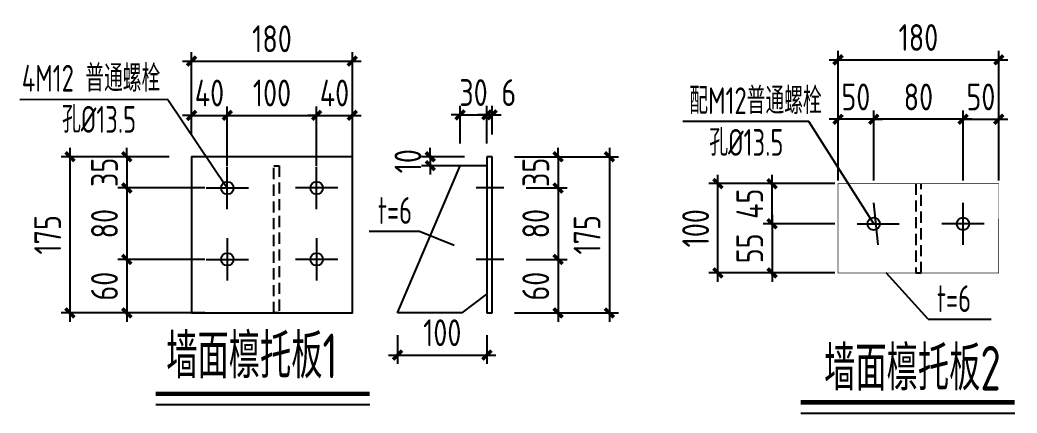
# Model space of a CAD drawing. Extents: x -33967 to 1773478, y -1022458 to -784650.
# Drawn here: x 1467779 to 1490109, y -1004292 to -995482 of the extents above; entities that cross this region are included whole.
import ezdxf

# ---------------------------------------------------------------- set-up
doc = ezdxf.new("R2010")
doc.units = 0
doc.header["$LTSCALE"] = 1000
doc.header["$MEASUREMENT"] = 0
doc.linetypes.add('DASHED', pattern=[0.75, 0.5, -0.25])
for name, color, linetype in [('AXIS', 3, 'Continuous'), ('PUB_TEXT', 7, 'Continuous'), ('PZ', 202, 'Continuous'), ('TEXT', 7, 'Continuous'), ('板', 243, 'Continuous'), ('框线', 252, 'Continuous')]:
    doc.layers.add(name, color=color, linetype=linetype)
doc.styles.add('TSSD_Dimension', font='Tssdeng.shx', dxfattribs={"width": 0.8, "bigfont": 'hztxt.shx'})
doc.styles.add('TSSD_Label', font='tssdeng.shx', dxfattribs={"width": 0.7, "bigfont": 'hztxt.shx'})
doc.dimstyles.new('TSSD_20_200', dxfattribs={"dimtxt": 600, "dimasz": 200, "dimexe": 200, "dimexo": 500, "dimgap": 200, "dimtad": 1, "dimdec": 0, "dimlfac": 0.05, "dimzin": 0, "dimdsep": 46, "dimtxsty": 'TSSD_Dimension', "dimblk": 'ARCHTICK', "dimblk1": 'ARCHTICK', "dimblk2": 'ARCHTICK', "dimcen": 0, "dimdle": 200, "dimclrt": 7, "dimadec": 0, "dimazin": 0, "dimtfac": 1, "dimtdec": 0, "dimtix": 1, "dimtmove": 2, "dimatfit": 3, "dimfxl": 1, "dimtolj": 1, "dimtzin": 0, "dimarcsym": 0})

# ---------------------------------------------------------------- blocks, each defined once
blk = doc.blocks.new('_ArchTick')
at = {"color": 0, "linetype": 'ByBlock', "const_width": 0.4}
blk.add_lwpolyline([(-0.5, -0.5), (0.5, 0.5)], dxfattribs=at)
blk = doc.blocks.new('*D1916')
at = {"layer": 'AXIS', "color": 0, "linetype": 'ByBlock', "lineweight": -2, "transparency": 16777216}
for p, q in [((1488899, -999079), (1488899, -997508)), ((1489699, -999079), (1489699, -997508)), ((1488899, -997708), (1488699, -997708)), ((1488899, -997708), (1489699, -997708)), ((1489699, -997708), (1489899, -997708))]:
    blk.add_line(p, q, dxfattribs=at)
at = {"layer": 'Defpoints', "color": 0, "linetype": 'ByBlock', "transparency": 16777216}
for p in [(1489699, -997708), (1488899, -999579), (1489699, -999579)]:
    blk.add_point(p, dxfattribs=at)
at = {"layer": 'AXIS', "color": 0, "linetype": 'ByBlock', "lineweight": -2, "transparency": 16777216, "xscale": 200, "yscale": 200, "zscale": 200}
blk.add_blockref('_ArchTick', (1488899, -997708), dxfattribs=at)
at = {"layer": 'AXIS', "color": 0, "linetype": 'ByBlock', "lineweight": -2, "transparency": 16777216, "xscale": 200, "yscale": 200, "zscale": 200, "rotation": 180}
blk.add_blockref('_ArchTick', (1489699, -997708), dxfattribs=at)
at = {"layer": 'AXIS', "color": 7, "linetype": 'ByBlock', "transparency": 16777216, "insert": (1489299, -997208), "char_height": 600, "attachment_point": 5, "style": 'TSSD_Dimension'}
blk.add_mtext('\\A1;50', dxfattribs=at)
blk = doc.blocks.new('*D1917')
at = {"layer": 'AXIS', "color": 0, "linetype": 'ByBlock', "lineweight": -2, "transparency": 16777216}
for p, q in [((1486899, -999079), (1486899, -997508)), ((1488899, -999079), (1488899, -997508)), ((1489099, -997708), (1486699, -997708))]:
    blk.add_line(p, q, dxfattribs=at)
at = {"layer": 'Defpoints', "color": 0, "linetype": 'ByBlock', "transparency": 16777216}
for p in [(1486899, -997708), (1486899, -999579), (1488899, -999579)]:
    blk.add_point(p, dxfattribs=at)
at = {"layer": 'AXIS', "color": 0, "linetype": 'ByBlock', "lineweight": -2, "transparency": 16777216, "xscale": 200, "yscale": 200, "zscale": 200, "rotation": 180}
blk.add_blockref('_ArchTick', (1486899, -997708), dxfattribs=at)
at = {"layer": 'AXIS', "color": 0, "linetype": 'ByBlock', "lineweight": -2, "transparency": 16777216, "xscale": 200, "yscale": 200, "zscale": 200}
blk.add_blockref('_ArchTick', (1488899, -997708), dxfattribs=at)
at = {"layer": 'AXIS', "color": 7, "linetype": 'ByBlock', "transparency": 16777216, "insert": (1487899, -997208), "char_height": 600, "attachment_point": 5, "style": 'TSSD_Dimension'}
blk.add_mtext('\\A1;80', dxfattribs=at)
blk = doc.blocks.new('*D1918')
at = {"layer": 'AXIS', "color": 0, "linetype": 'ByBlock', "lineweight": -2, "transparency": 16777216}
for p, q in [((1486099, -999079), (1486099, -997508)), ((1486899, -999079), (1486899, -997508)), ((1486099, -997708), (1485899, -997708)), ((1486899, -997708), (1486099, -997708)), ((1486899, -997708), (1487099, -997708))]:
    blk.add_line(p, q, dxfattribs=at)
at = {"layer": 'Defpoints', "color": 0, "linetype": 'ByBlock', "transparency": 16777216}
for p in [(1486099, -997708), (1486099, -999579), (1486899, -999579)]:
    blk.add_point(p, dxfattribs=at)
at = {"layer": 'AXIS', "color": 0, "linetype": 'ByBlock', "lineweight": -2, "transparency": 16777216, "xscale": 200, "yscale": 200, "zscale": 200}
blk.add_blockref('_ArchTick', (1486099, -997708), dxfattribs=at)
at = {"layer": 'AXIS', "color": 0, "linetype": 'ByBlock', "lineweight": -2, "transparency": 16777216, "xscale": 200, "yscale": 200, "zscale": 200, "rotation": 180}
blk.add_blockref('_ArchTick', (1486899, -997708), dxfattribs=at)
at = {"layer": 'AXIS', "color": 7, "linetype": 'ByBlock', "transparency": 16777216, "insert": (1486499, -997208), "char_height": 600, "attachment_point": 5, "style": 'TSSD_Dimension'}
blk.add_mtext('\\A1;50', dxfattribs=at)
blk = doc.blocks.new('*D1919')
at = {"layer": 'AXIS', "color": 0, "linetype": 'ByBlock', "lineweight": -2, "transparency": 16777216}
for p, q in [((1484623, -999151), (1484623, -998951)), ((1486027, -999151), (1484423, -999151)), ((1484623, -1000051), (1484623, -999151)), ((1486027, -1000051), (1484423, -1000051)), ((1484623, -1000051), (1484623, -1000251))]:
    blk.add_line(p, q, dxfattribs=at)
at = {"layer": 'Defpoints', "color": 0, "linetype": 'ByBlock', "transparency": 16777216}
for p in [(1484623, -999151), (1486527, -999151), (1486527, -1000051)]:
    blk.add_point(p, dxfattribs=at)
at = {"layer": 'AXIS', "color": 0, "linetype": 'ByBlock', "lineweight": -2, "transparency": 16777216, "xscale": 200, "yscale": 200, "zscale": 200}
for p, rotation in [((1484623, -999151), 270), ((1484623, -1000051), 90)]:
    blk.add_blockref('_ArchTick', p, dxfattribs=dict(at, rotation=rotation))
at = {"layer": 'AXIS', "color": 7, "linetype": 'ByBlock', "transparency": 16777216, "insert": (1484123, -999601), "char_height": 600, "attachment_point": 5, "rotation": 90, "style": 'TSSD_Dimension'}
blk.add_mtext('\\A1;45', dxfattribs=at)
blk = doc.blocks.new('*D1882')
at = {"layer": 'AXIS', "color": 0, "linetype": 'ByBlock', "lineweight": -2, "transparency": 16777216}
for p, q in [((1483410, -1001351), (1483410, -998951)), ((1485599, -999151), (1483210, -999151)), ((1485599, -1001151), (1483210, -1001151))]:
    blk.add_line(p, q, dxfattribs=at)
at = {"layer": 'Defpoints', "color": 0, "linetype": 'ByBlock', "transparency": 16777216}
for p in [(1483410, -999151), (1486099, -999151), (1486099, -1001151)]:
    blk.add_point(p, dxfattribs=at)
at = {"layer": 'AXIS', "color": 0, "linetype": 'ByBlock', "lineweight": -2, "transparency": 16777216, "xscale": 200, "yscale": 200, "zscale": 200}
for p, rotation in [((1483410, -999151), 90), ((1483410, -1001151), 270)]:
    blk.add_blockref('_ArchTick', p, dxfattribs=dict(at, rotation=rotation))
at = {"layer": 'AXIS', "color": 7, "linetype": 'ByBlock', "transparency": 16777216, "insert": (1482910, -1000151), "char_height": 600, "attachment_point": 5, "rotation": 90, "style": 'TSSD_Dimension'}
blk.add_mtext('\\A1;100', dxfattribs=at)
blk = doc.blocks.new('*D1883')
at = {"layer": 'AXIS', "color": 0, "linetype": 'ByBlock', "lineweight": -2, "transparency": 16777216}
for p, q in [((1486099, -998651), (1486099, -996176)), ((1489699, -998651), (1489699, -996176)), ((1485899, -996376), (1489899, -996376))]:
    blk.add_line(p, q, dxfattribs=at)
at = {"layer": 'Defpoints', "color": 0, "linetype": 'ByBlock', "transparency": 16777216}
for p in [(1489699, -996376), (1486099, -999151), (1489699, -999151)]:
    blk.add_point(p, dxfattribs=at)
at = {"layer": 'AXIS', "color": 0, "linetype": 'ByBlock', "lineweight": -2, "transparency": 16777216, "xscale": 200, "yscale": 200, "zscale": 200, "rotation": 180}
blk.add_blockref('_ArchTick', (1486099, -996376), dxfattribs=at)
at = {"layer": 'AXIS', "color": 0, "linetype": 'ByBlock', "lineweight": -2, "transparency": 16777216, "xscale": 200, "yscale": 200, "zscale": 200}
blk.add_blockref('_ArchTick', (1489699, -996376), dxfattribs=at)
at = {"layer": 'AXIS', "color": 7, "linetype": 'ByBlock', "transparency": 16777216, "insert": (1487899, -995876), "char_height": 600, "attachment_point": 5, "style": 'TSSD_Dimension'}
blk.add_mtext('\\A1;180', dxfattribs=at)
blk = doc.blocks.new('*D1886')
at = {"layer": 'AXIS', "color": 0, "linetype": 'ByBlock', "lineweight": -2, "transparency": 16777216}
for p, q in [((1484623, -999851), (1484623, -1001351)), ((1486027, -1000051), (1484423, -1000051)), ((1486027, -1001151), (1484423, -1001151))]:
    blk.add_line(p, q, dxfattribs=at)
at = {"layer": 'Defpoints', "color": 0, "linetype": 'ByBlock', "transparency": 16777216}
for p in [(1486527, -1000051), (1484623, -1001151), (1486527, -1001151)]:
    blk.add_point(p, dxfattribs=at)
at = {"layer": 'AXIS', "color": 0, "linetype": 'ByBlock', "lineweight": -2, "transparency": 16777216, "xscale": 200, "yscale": 200, "zscale": 200}
for p, rotation in [((1484623, -1000051), 90), ((1484623, -1001151), 270)]:
    blk.add_blockref('_ArchTick', p, dxfattribs=dict(at, rotation=rotation))
at = {"layer": 'AXIS', "color": 7, "linetype": 'ByBlock', "transparency": 16777216, "insert": (1484123, -1000601), "char_height": 600, "attachment_point": 5, "rotation": 90, "style": 'TSSD_Dimension'}
blk.add_mtext('\\A1;55', dxfattribs=at)
blk = doc.blocks.new('*D1898')
at = {"layer": 'AXIS', "color": 0, "linetype": 'ByBlock', "lineweight": -2, "transparency": 16777216}
for p, q in [((1480980, -998348), (1480980, -1002248)), ((1478856, -998548), (1481180, -998548)), ((1478856, -1002048), (1481180, -1002048))]:
    blk.add_line(p, q, dxfattribs=at)
at = {"layer": 'Defpoints', "color": 0, "linetype": 'ByBlock', "transparency": 16777216}
for p in [(1478356, -998548), (1478356, -1002048), (1480980, -1002048)]:
    blk.add_point(p, dxfattribs=at)
at = {"layer": 'AXIS', "color": 0, "linetype": 'ByBlock', "lineweight": -2, "transparency": 16777216, "xscale": 200, "yscale": 200, "zscale": 200}
for p, rotation in [((1480980, -998548), 90), ((1480980, -1002048), 270)]:
    blk.add_blockref('_ArchTick', p, dxfattribs=dict(at, rotation=rotation))
at = {"layer": 'AXIS', "color": 7, "linetype": 'ByBlock', "transparency": 16777216, "insert": (1480480, -1000298), "char_height": 600, "attachment_point": 5, "rotation": 90, "style": 'TSSD_Dimension'}
blk.add_mtext('\\A1;175', dxfattribs=at)
blk = doc.blocks.new('*D1899')
at = {"layer": 'AXIS', "color": 0, "linetype": 'ByBlock', "lineweight": -2, "transparency": 16777216}
for p, q in [((1477636, -998248), (1477636, -997410)), ((1478236, -998248), (1478236, -997410)), ((1477636, -997610), (1477436, -997610)), ((1477636, -997610), (1478236, -997610)), ((1478236, -997610), (1478436, -997610))]:
    blk.add_line(p, q, dxfattribs=at)
at = {"layer": 'Defpoints', "color": 0, "linetype": 'ByBlock', "transparency": 16777216}
for p in [(1478236, -997610), (1477636, -998748), (1478236, -998748)]:
    blk.add_point(p, dxfattribs=at)
at = {"layer": 'AXIS', "color": 0, "linetype": 'ByBlock', "lineweight": -2, "transparency": 16777216, "xscale": 200, "yscale": 200, "zscale": 200}
blk.add_blockref('_ArchTick', (1477636, -997610), dxfattribs=at)
at = {"layer": 'AXIS', "color": 0, "linetype": 'ByBlock', "lineweight": -2, "transparency": 16777216, "xscale": 200, "yscale": 200, "zscale": 200, "rotation": 180}
blk.add_blockref('_ArchTick', (1478236, -997610), dxfattribs=at)
at = {"layer": 'AXIS', "color": 7, "linetype": 'ByBlock', "transparency": 16777216, "insert": (1477936, -997110), "char_height": 600, "attachment_point": 5, "style": 'TSSD_Dimension'}
blk.add_mtext('\\A1;30', dxfattribs=at)
blk = doc.blocks.new('*D1900')
at = {"layer": 'AXIS', "color": 0, "linetype": 'ByBlock', "lineweight": -2, "transparency": 16777216}
for p, q in [((1479831, -1000648), (1479831, -1002248)), ((1479118, -1000848), (1480031, -1000848)), ((1478856, -1002048), (1480031, -1002048))]:
    blk.add_line(p, q, dxfattribs=at)
at = {"layer": 'Defpoints', "color": 0, "linetype": 'ByBlock', "transparency": 16777216}
for p in [(1478618, -1000848), (1478356, -1002048), (1479831, -1002048)]:
    blk.add_point(p, dxfattribs=at)
at = {"layer": 'AXIS', "color": 0, "linetype": 'ByBlock', "lineweight": -2, "transparency": 16777216, "xscale": 200, "yscale": 200, "zscale": 200}
for p, rotation in [((1479831, -1000848), 90), ((1479831, -1002048), 270)]:
    blk.add_blockref('_ArchTick', p, dxfattribs=dict(at, rotation=rotation))
at = {"layer": 'AXIS', "color": 7, "linetype": 'ByBlock', "transparency": 16777216, "insert": (1479331, -1001448), "char_height": 600, "attachment_point": 5, "rotation": 90, "style": 'TSSD_Dimension'}
blk.add_mtext('\\A1;60', dxfattribs=at)
blk = doc.blocks.new('*D1901')
at = {"layer": 'AXIS', "color": 0, "linetype": 'ByBlock', "lineweight": -2, "transparency": 16777216}
for p, q in [((1479118, -999248), (1480031, -999248)), ((1479831, -999048), (1479831, -1001048)), ((1479118, -1000848), (1480031, -1000848))]:
    blk.add_line(p, q, dxfattribs=at)
at = {"layer": 'Defpoints', "color": 0, "linetype": 'ByBlock', "transparency": 16777216}
for p in [(1478618, -999248), (1478618, -1000848), (1479831, -1000848)]:
    blk.add_point(p, dxfattribs=at)
at = {"layer": 'AXIS', "color": 0, "linetype": 'ByBlock', "lineweight": -2, "transparency": 16777216, "xscale": 200, "yscale": 200, "zscale": 200}
for p, rotation in [((1479831, -999248), 90), ((1479831, -1000848), 270)]:
    blk.add_blockref('_ArchTick', p, dxfattribs=dict(at, rotation=rotation))
at = {"layer": 'AXIS', "color": 7, "linetype": 'ByBlock', "transparency": 16777216, "insert": (1479331, -1000048), "char_height": 600, "attachment_point": 5, "rotation": 90, "style": 'TSSD_Dimension'}
blk.add_mtext('\\A1;80', dxfattribs=at)
blk = doc.blocks.new('*D1902')
at = {"layer": 'AXIS', "color": 0, "linetype": 'ByBlock', "lineweight": -2, "transparency": 16777216}
for p, q in [((1479831, -998548), (1479831, -998348)), ((1478856, -998548), (1480031, -998548)), ((1479831, -998548), (1479831, -999248)), ((1479118, -999248), (1480031, -999248)), ((1479831, -999248), (1479831, -999448))]:
    blk.add_line(p, q, dxfattribs=at)
at = {"layer": 'Defpoints', "color": 0, "linetype": 'ByBlock', "transparency": 16777216}
for p in [(1478356, -998548), (1478618, -999248), (1479831, -999248)]:
    blk.add_point(p, dxfattribs=at)
at = {"layer": 'AXIS', "color": 0, "linetype": 'ByBlock', "lineweight": -2, "transparency": 16777216, "xscale": 200, "yscale": 200, "zscale": 200}
for p, rotation in [((1479831, -998548), 270), ((1479831, -999248), 90)]:
    blk.add_blockref('_ArchTick', p, dxfattribs=dict(at, rotation=rotation))
at = {"layer": 'AXIS', "color": 7, "linetype": 'ByBlock', "transparency": 16777216, "insert": (1479331, -998898), "char_height": 600, "attachment_point": 5, "rotation": 90, "style": 'TSSD_Dimension'}
blk.add_mtext('\\A1;35', dxfattribs=at)
blk = doc.blocks.new('*D1903')
at = {"layer": 'AXIS', "color": 0, "linetype": 'ByBlock', "lineweight": -2, "transparency": 16777216}
for p, q in [((1476968, -998548), (1476968, -998348)), ((1477736, -998548), (1476768, -998548)), ((1476968, -998548), (1476968, -998748)), ((1477736, -998748), (1476768, -998748)), ((1476968, -998748), (1476968, -998948))]:
    blk.add_line(p, q, dxfattribs=at)
at = {"layer": 'Defpoints', "color": 0, "linetype": 'ByBlock', "transparency": 16777216}
for p in [(1478236, -998548), (1476968, -998748), (1478236, -998748)]:
    blk.add_point(p, dxfattribs=at)
at = {"layer": 'AXIS', "color": 0, "linetype": 'ByBlock', "lineweight": -2, "transparency": 16777216, "xscale": 200, "yscale": 200, "zscale": 200}
for p, rotation in [((1476968, -998548), 270), ((1476968, -998748), 90)]:
    blk.add_blockref('_ArchTick', p, dxfattribs=dict(at, rotation=rotation))
at = {"layer": 'AXIS', "color": 7, "linetype": 'ByBlock', "transparency": 16777216, "insert": (1476468, -998648), "char_height": 600, "attachment_point": 5, "rotation": 90, "style": 'TSSD_Dimension'}
blk.add_mtext('\\A1;10', dxfattribs=at)
blk = doc.blocks.new('*D1904')
at = {"layer": 'AXIS', "color": 0, "linetype": 'ByBlock', "lineweight": -2, "transparency": 16777216}
for p, q in [((1478236, -998048), (1478236, -997410)), ((1478356, -998048), (1478356, -997410)), ((1478236, -997610), (1478036, -997610)), ((1478236, -997610), (1478356, -997610)), ((1478356, -997610), (1478556, -997610))]:
    blk.add_line(p, q, dxfattribs=at)
at = {"layer": 'Defpoints', "color": 0, "linetype": 'ByBlock', "transparency": 16777216}
for p in [(1478356, -997610), (1478236, -998548), (1478356, -998548)]:
    blk.add_point(p, dxfattribs=at)
at = {"layer": 'AXIS', "color": 0, "linetype": 'ByBlock', "lineweight": -2, "transparency": 16777216, "xscale": 200, "yscale": 200, "zscale": 200}
blk.add_blockref('_ArchTick', (1478236, -997610), dxfattribs=at)
at = {"layer": 'AXIS', "color": 0, "linetype": 'ByBlock', "lineweight": -2, "transparency": 16777216, "xscale": 200, "yscale": 200, "zscale": 200, "rotation": 180}
blk.add_blockref('_ArchTick', (1478356, -997610), dxfattribs=at)
at = {"layer": 'AXIS', "color": 7, "linetype": 'ByBlock', "transparency": 16777216, "insert": (1478726, -997110), "char_height": 600, "attachment_point": 5, "style": 'TSSD_Dimension'}
blk.add_mtext('\\A1;6', dxfattribs=at)
blk = doc.blocks.new('*D1905')
at = {"layer": 'AXIS', "color": 0, "linetype": 'ByBlock', "lineweight": -2, "transparency": 16777216}
for p, q in [((1476236, -1002548), (1476236, -1003192)), ((1478236, -1002548), (1478236, -1003192)), ((1476036, -1002992), (1478436, -1002992))]:
    blk.add_line(p, q, dxfattribs=at)
at = {"layer": 'Defpoints', "color": 0, "linetype": 'ByBlock', "transparency": 16777216}
for p in [(1476236, -1002048), (1478236, -1002048), (1478236, -1002992)]:
    blk.add_point(p, dxfattribs=at)
at = {"layer": 'AXIS', "color": 0, "linetype": 'ByBlock', "lineweight": -2, "transparency": 16777216, "xscale": 200, "yscale": 200, "zscale": 200, "rotation": 180}
blk.add_blockref('_ArchTick', (1476236, -1002992), dxfattribs=at)
at = {"layer": 'AXIS', "color": 0, "linetype": 'ByBlock', "lineweight": -2, "transparency": 16777216, "xscale": 200, "yscale": 200, "zscale": 200}
blk.add_blockref('_ArchTick', (1478236, -1002992), dxfattribs=at)
at = {"layer": 'AXIS', "color": 7, "linetype": 'ByBlock', "transparency": 16777216, "insert": (1477236, -1002492), "char_height": 600, "attachment_point": 5, "style": 'TSSD_Dimension'}
blk.add_mtext('\\A1;100', dxfattribs=at)
blk = doc.blocks.new('*D1936')
at = {"layer": 'AXIS', "color": 0, "linetype": 'ByBlock', "lineweight": -2, "transparency": 16777216}
for p, q in [((1471623, -998048), (1471623, -997420)), ((1472423, -998748), (1472423, -997420)), ((1471623, -997620), (1471423, -997620)), ((1471623, -997620), (1472423, -997620)), ((1472423, -997620), (1472623, -997620))]:
    blk.add_line(p, q, dxfattribs=at)
at = {"layer": 'Defpoints', "color": 0, "linetype": 'ByBlock', "transparency": 16777216}
for p in [(1472423, -997620), (1471623, -998548), (1472423, -999248)]:
    blk.add_point(p, dxfattribs=at)
at = {"layer": 'AXIS', "color": 0, "linetype": 'ByBlock', "lineweight": -2, "transparency": 16777216, "xscale": 200, "yscale": 200, "zscale": 200}
blk.add_blockref('_ArchTick', (1471623, -997620), dxfattribs=at)
at = {"layer": 'AXIS', "color": 0, "linetype": 'ByBlock', "lineweight": -2, "transparency": 16777216, "xscale": 200, "yscale": 200, "zscale": 200, "rotation": 180}
blk.add_blockref('_ArchTick', (1472423, -997620), dxfattribs=at)
at = {"layer": 'AXIS', "color": 7, "linetype": 'ByBlock', "transparency": 16777216, "insert": (1472023, -997120), "char_height": 600, "attachment_point": 5, "style": 'TSSD_Dimension'}
blk.add_mtext('\\A1;40', dxfattribs=at)
blk = doc.blocks.new('*D1937')
at = {"layer": 'AXIS', "color": 0, "linetype": 'ByBlock', "lineweight": -2, "transparency": 16777216}
for p, q in [((1472423, -998748), (1472423, -997420)), ((1474423, -998748), (1474423, -997420)), ((1472223, -997620), (1474623, -997620))]:
    blk.add_line(p, q, dxfattribs=at)
at = {"layer": 'Defpoints', "color": 0, "linetype": 'ByBlock', "transparency": 16777216}
for p in [(1474423, -997620), (1472423, -999248), (1474423, -999248)]:
    blk.add_point(p, dxfattribs=at)
at = {"layer": 'AXIS', "color": 0, "linetype": 'ByBlock', "lineweight": -2, "transparency": 16777216, "xscale": 200, "yscale": 200, "zscale": 200, "rotation": 180}
blk.add_blockref('_ArchTick', (1472423, -997620), dxfattribs=at)
at = {"layer": 'AXIS', "color": 0, "linetype": 'ByBlock', "lineweight": -2, "transparency": 16777216, "xscale": 200, "yscale": 200, "zscale": 200}
blk.add_blockref('_ArchTick', (1474423, -997620), dxfattribs=at)
at = {"layer": 'AXIS', "color": 7, "linetype": 'ByBlock', "transparency": 16777216, "insert": (1473423, -997120), "char_height": 600, "attachment_point": 5, "style": 'TSSD_Dimension'}
blk.add_mtext('\\A1;100', dxfattribs=at)
blk = doc.blocks.new('*D1938')
at = {"layer": 'AXIS', "color": 0, "linetype": 'ByBlock', "lineweight": -2, "transparency": 16777216}
for p, q in [((1474423, -998748), (1474423, -997420)), ((1475223, -998748), (1475223, -997420)), ((1474423, -997620), (1474223, -997620)), ((1474423, -997620), (1475223, -997620)), ((1475223, -997620), (1475423, -997620))]:
    blk.add_line(p, q, dxfattribs=at)
at = {"layer": 'Defpoints', "color": 0, "linetype": 'ByBlock', "transparency": 16777216}
for p in [(1475223, -997620), (1474423, -999248), (1475223, -999248)]:
    blk.add_point(p, dxfattribs=at)
at = {"layer": 'AXIS', "color": 0, "linetype": 'ByBlock', "lineweight": -2, "transparency": 16777216, "xscale": 200, "yscale": 200, "zscale": 200}
blk.add_blockref('_ArchTick', (1474423, -997620), dxfattribs=at)
at = {"layer": 'AXIS', "color": 0, "linetype": 'ByBlock', "lineweight": -2, "transparency": 16777216, "xscale": 200, "yscale": 200, "zscale": 200, "rotation": 180}
blk.add_blockref('_ArchTick', (1475223, -997620), dxfattribs=at)
at = {"layer": 'AXIS', "color": 7, "linetype": 'ByBlock', "transparency": 16777216, "insert": (1474823, -997120), "char_height": 600, "attachment_point": 5, "style": 'TSSD_Dimension'}
blk.add_mtext('\\A1;40', dxfattribs=at)
blk = doc.blocks.new('*D1906')
at = {"layer": 'AXIS', "color": 0, "linetype": 'ByBlock', "lineweight": -2, "transparency": 16777216}
for p, q in [((1470172, -998548), (1470172, -998348)), ((1471123, -998548), (1469972, -998548)), ((1470172, -998548), (1470172, -999248)), ((1471923, -999248), (1469972, -999248)), ((1470172, -999248), (1470172, -999448))]:
    blk.add_line(p, q, dxfattribs=at)
at = {"layer": 'Defpoints', "color": 0, "linetype": 'ByBlock', "transparency": 16777216}
for p in [(1471623, -998548), (1470172, -999248), (1472423, -999248)]:
    blk.add_point(p, dxfattribs=at)
at = {"layer": 'AXIS', "color": 0, "linetype": 'ByBlock', "lineweight": -2, "transparency": 16777216, "xscale": 200, "yscale": 200, "zscale": 200}
for p, rotation in [((1470172, -998548), 270), ((1470172, -999248), 90)]:
    blk.add_blockref('_ArchTick', p, dxfattribs=dict(at, rotation=rotation))
at = {"layer": 'AXIS', "color": 7, "linetype": 'ByBlock', "transparency": 16777216, "insert": (1469672, -998898), "char_height": 600, "attachment_point": 5, "rotation": 90, "style": 'TSSD_Dimension'}
blk.add_mtext('\\A1;35', dxfattribs=at)
blk = doc.blocks.new('*D1907')
at = {"layer": 'AXIS', "color": 0, "linetype": 'ByBlock', "lineweight": -2, "transparency": 16777216}
for p, q in [((1471923, -999248), (1469972, -999248)), ((1470172, -999048), (1470172, -1001048)), ((1471923, -1000848), (1469972, -1000848))]:
    blk.add_line(p, q, dxfattribs=at)
at = {"layer": 'Defpoints', "color": 0, "linetype": 'ByBlock', "transparency": 16777216}
for p in [(1472423, -999248), (1470172, -1000848), (1472423, -1000848)]:
    blk.add_point(p, dxfattribs=at)
at = {"layer": 'AXIS', "color": 0, "linetype": 'ByBlock', "lineweight": -2, "transparency": 16777216, "xscale": 200, "yscale": 200, "zscale": 200}
for p, rotation in [((1470172, -999248), 90), ((1470172, -1000848), 270)]:
    blk.add_blockref('_ArchTick', p, dxfattribs=dict(at, rotation=rotation))
at = {"layer": 'AXIS', "color": 7, "linetype": 'ByBlock', "transparency": 16777216, "insert": (1469672, -1000048), "char_height": 600, "attachment_point": 5, "rotation": 90, "style": 'TSSD_Dimension'}
blk.add_mtext('\\A1;80', dxfattribs=at)
blk = doc.blocks.new('*D1908')
at = {"layer": 'AXIS', "color": 0, "linetype": 'ByBlock', "lineweight": -2, "transparency": 16777216}
for p, q in [((1470172, -1000648), (1470172, -1002248)), ((1471923, -1000848), (1469972, -1000848)), ((1471923, -1002048), (1469972, -1002048))]:
    blk.add_line(p, q, dxfattribs=at)
at = {"layer": 'Defpoints', "color": 0, "linetype": 'ByBlock', "transparency": 16777216}
for p in [(1472423, -1000848), (1470172, -1002048), (1472423, -1002048)]:
    blk.add_point(p, dxfattribs=at)
at = {"layer": 'AXIS', "color": 0, "linetype": 'ByBlock', "lineweight": -2, "transparency": 16777216, "xscale": 200, "yscale": 200, "zscale": 200}
for p, rotation in [((1470172, -1000848), 90), ((1470172, -1002048), 270)]:
    blk.add_blockref('_ArchTick', p, dxfattribs=dict(at, rotation=rotation))
at = {"layer": 'AXIS', "color": 7, "linetype": 'ByBlock', "transparency": 16777216, "insert": (1469672, -1001448), "char_height": 600, "attachment_point": 5, "rotation": 90, "style": 'TSSD_Dimension'}
blk.add_mtext('\\A1;60', dxfattribs=at)
blk = doc.blocks.new('*D1909')
at = {"layer": 'AXIS', "color": 0, "linetype": 'ByBlock', "lineweight": -2, "transparency": 16777216}
for p, q in [((1468899, -998348), (1468899, -1002248)), ((1471123, -998548), (1468699, -998548)), ((1471123, -1002048), (1468699, -1002048))]:
    blk.add_line(p, q, dxfattribs=at)
at = {"layer": 'Defpoints', "color": 0, "linetype": 'ByBlock', "transparency": 16777216}
for p in [(1471623, -998548), (1468899, -1002048), (1471623, -1002048)]:
    blk.add_point(p, dxfattribs=at)
at = {"layer": 'AXIS', "color": 0, "linetype": 'ByBlock', "lineweight": -2, "transparency": 16777216, "xscale": 200, "yscale": 200, "zscale": 200}
for p, rotation in [((1468899, -998548), 90), ((1468899, -1002048), 270)]:
    blk.add_blockref('_ArchTick', p, dxfattribs=dict(at, rotation=rotation))
at = {"layer": 'AXIS', "color": 7, "linetype": 'ByBlock', "transparency": 16777216, "insert": (1468399, -1000298), "char_height": 600, "attachment_point": 5, "rotation": 90, "style": 'TSSD_Dimension'}
blk.add_mtext('\\A1;175', dxfattribs=at)
blk = doc.blocks.new('*D1939')
at = {"layer": 'AXIS', "color": 0, "linetype": 'ByBlock', "lineweight": -2, "transparency": 16777216}
for p, q in [((1471623, -998048), (1471623, -996205)), ((1475223, -998048), (1475223, -996205)), ((1471423, -996405), (1475423, -996405))]:
    blk.add_line(p, q, dxfattribs=at)
at = {"layer": 'Defpoints', "color": 0, "linetype": 'ByBlock', "transparency": 16777216}
for p in [(1475223, -996405), (1471623, -998548), (1475223, -998548)]:
    blk.add_point(p, dxfattribs=at)
at = {"layer": 'AXIS', "color": 0, "linetype": 'ByBlock', "lineweight": -2, "transparency": 16777216, "xscale": 200, "yscale": 200, "zscale": 200, "rotation": 180}
blk.add_blockref('_ArchTick', (1471623, -996405), dxfattribs=at)
at = {"layer": 'AXIS', "color": 0, "linetype": 'ByBlock', "lineweight": -2, "transparency": 16777216, "xscale": 200, "yscale": 200, "zscale": 200}
blk.add_blockref('_ArchTick', (1475223, -996405), dxfattribs=at)
at = {"layer": 'AXIS', "color": 7, "linetype": 'ByBlock', "transparency": 16777216, "insert": (1473423, -995905), "char_height": 600, "attachment_point": 5, "style": 'TSSD_Dimension'}
blk.add_mtext('\\A1;180', dxfattribs=at)

msp = doc.modelspace()

# ---------------------------------------------------------------- linework, layer by layer
at = {"color": 3, "const_width": 100, "elevation": 0}
msp.add_lwpolyline([(1470820, -1003859.8), (1475612.7, -1003859.8)], dxfattribs=at)
at = {"color": 3, "elevation": 0}
msp.add_lwpolyline([(1470820, -1004099.8), (1475612.7, -1004099.8)], dxfattribs=at)
at = {"color": 3, "const_width": 100}
msp.add_lwpolyline([(1485266.2, -1004051.7), (1490058.9, -1004051.7)], dxfattribs=at)
at = {"color": 3}
msp.add_lwpolyline([(1485266.2, -1004291.7), (1490058.9, -1004291.7)], dxfattribs=at)
at = {"layer": 'AXIS'}
for p, q in [((1471093.7, -997266.7), (1467779, -997275.4)), ((1471093.7, -997266.7), (1472422.9, -999248)), ((1475602.5, -1000214.9), (1476726.8, -1000214.9)), ((1476726.8, -1000214.9), (1477501.6, -1000527.3))]:
    msp.add_line(p, q, dxfattribs=at)
at = {"layer": 'AXIS', "linetype": 'ByBlock'}
for p, q in [((1485442.9, -997756.3), (1482621, -997756.3)), ((1486898.9, -1000051.3), (1485442.9, -997756.3)), ((1488121.5, -1002189.8), (1487180.2, -1001151.3)), ((1488121.5, -1002189.8), (1489532.2, -1002189.8))]:
    msp.add_line(p, q, dxfattribs=at)
at = {"layer": 'PZ'}
for p, q in [((1478356.2, -998548), (1478236.2, -998548)), ((1478236.2, -998548), (1478236.2, -1002048)), ((1478356.2, -1002048), (1478356.2, -998548)), ((1476236.2, -1002048), (1477636.2, -998748)), ((1478236.2, -998748), (1477636.2, -998748)), ((1478618.4, -999248), (1477998.8, -999248)), ((1478618.4, -1000848), (1477998.8, -1000848)), ((1477682.4, -1002048), (1478236.2, -1001627.1)), ((1477682.4, -1002048), (1476236.2, -1002048)), ((1478236.2, -1002048), (1478356.2, -1002048))]:
    msp.add_line(p, q, dxfattribs=at)
at = {"layer": 'PZ', "linetype": 'DASHED', "ltscale": 0.5}
for p, q in [((1473462.9, -1002048), (1473462.9, -998748)), ((1473462.9, -998748), (1473582.9, -998748)), ((1473582.9, -998748), (1473582.9, -1002048))]:
    msp.add_line(p, q, dxfattribs=at)
at = {"layer": 'PZ', "elevation": 0}
msp.add_lwpolyline([(1471622.9, -1002048), (1475222.9, -1002048), (1475222.9, -998548), (1471622.9, -998548)], close=True, dxfattribs=at)
at = {"layer": 'PZ', "const_width": 11.2, "elevation": 0}
for points in [[(1478236.2, -999248), (1478356.2, -999248)], [(1478236.2, -1000848), (1478356.2, -1000848)]]:
    msp.add_lwpolyline(points, dxfattribs=at)
at = {"layer": 'PZ', "const_width": 11.2}
msp.add_lwpolyline([(1489698.8, -1001151.3), (1489699, -999151.3), (1486099, -999151.3), (1486098.9, -1001151.3)], close=True, dxfattribs=at)
at = {"layer": 'PZ'}
for centre in [(1472422.9, -999248), (1474422.9, -999248), (1486898.9, -1000051.3), (1488898.9, -1000051.3), (1472422.9, -1000848), (1474422.9, -1000848)]:
    msp.add_circle(centre, 140, dxfattribs=at)
at = {"layer": '板', "linetype": 'DASHED', "ltscale": 0.5}
for p, q in [((1487838.8, -999151.3), (1487838.9, -1001151.3)), ((1487958.9, -1001151.3), (1487958.8, -999151.3)), ((1487838.9, -1001151.3), (1487958.9, -1001151.3)), ((1473582.9, -1002048), (1473462.9, -1002048))]:
    msp.add_line(p, q, dxfattribs=at)
at = {"layer": '框线'}
for p, q in [((1472422.9, -999720.1), (1472422.9, -998775.8)), ((1474422.9, -999720.1), (1474422.9, -998775.8)), ((1471950.8, -999248), (1472895, -999248)), ((1474895, -999248), (1473950.8, -999248)), ((1486998.9, -1000523.5), (1486898.9, -999579.2)), ((1488898.9, -1000523.5), (1488898.9, -999579.2)), ((1486526.8, -1000051.3), (1487471.1, -1000051.3)), ((1489371.1, -1000051.3), (1488426.8, -1000051.3)), ((1472422.9, -1000375.8), (1472422.9, -1001320.1)), ((1474422.9, -1000375.8), (1474422.9, -1001320.1)), ((1471950.8, -1000848), (1472895, -1000848)), ((1474895, -1000848), (1473950.8, -1000848))]:
    msp.add_line(p, q, dxfattribs=at)

# ---------------------------------------------------------------- texts
at = {"layer": 'PUB_TEXT', "style": 'TSSD_Dimension', "width": 0.7}
for s, p in [('4M12 普通螺栓', (1467821, -997089.1)), ('配M12普通螺栓', (1482769, -997592.3)), ('孔%%c13.5', (1468722.7, -998010.9)), ('孔%%c13.5', (1483218, -998527.3)), ('t=6', (1475794.6, -1000052.2)), ('t=6', (1488313.6, -1002027.1))]:
    msp.add_text(s, height=600, dxfattribs=at).set_placement(p)
at = {"layer": 'TEXT', "style": 'TSSD_Label', "width": 0.7}
for s, p in [('墙面檩托板1', (1471055.4, -1003511.5)), ('墙面檩托板2', (1485787.6, -1003786.1))]:
    msp.add_text(s, height=1000, dxfattribs=at).set_placement(p)

# ---------------------------------------------------------------- dimensions: what is measured, and where the dimension line sits
at = {"layer": 'AXIS', "linetype": 'ByBlock'}
for base, p1, p2, picture, middle in [((1475222.9, -996405.3), (1471622.9, -998548), (1475222.9, -998548), '*D1939', (1473422.9, -995905.3)), ((1489698.9, -996375.9), (1486098.9, -999151.3), (1489698.9, -999151.3), '*D1883', (1487898.9, -995875.9)), ((1472422.9, -997620), (1471622.9, -998548), (1472422.9, -999248), '*D1936', (1472022.9, -997120)), ((1474422.9, -997620), (1472422.9, -999248), (1474422.9, -999248), '*D1937', (1473422.9, -997120)), ((1475222.9, -997620), (1474422.9, -999248), (1475222.9, -999248), '*D1938', (1474822.9, -997120)), ((1478236.2, -997610), (1477636.2, -998748), (1478236.2, -998748), '*D1899', (1477936.2, -997110)), ((1478236.2, -1002992.3), (1476236.2, -1002048), (1478236.2, -1002048), '*D1905', (1477236.2, -1002492.3))]:
    dim = msp.add_linear_dim(base=base, p1=p1, p2=p2, dimstyle='TSSD_20_200', dxfattribs=at)
    dim.commit()
    dim.dimension.update_dxf_attribs({"geometry": picture, "text_midpoint": middle})
dim = msp.add_linear_dim(base=(1478356.2, -997610), p1=(1478236.2, -998548), p2=(1478356.2, -998548), dimstyle='TSSD_20_200', dxfattribs=at)
dim.commit()
dim.dimension.update_dxf_attribs({"geometry": '*D1904', "text_midpoint": (1478726.2, -997110), "dimtype": 128})
for base, p1, p2, text, picture, middle in [((1486098.9, -997708.4), (1486898.9, -999579.2), (1486098.9, -999579.2), '50', '*D1918', (1486498.9, -997208.4)), ((1486898.9, -997708.4), (1488898.9, -999579.2), (1486898.9, -999579.2), '80', '*D1917', (1487898.9, -997208.4)), ((1489698.9, -997708.4), (1488898.9, -999579.2), (1489698.9, -999579.2), '50', '*D1916', (1489298.9, -997208.4))]:
    dim = msp.add_linear_dim(base=base, p1=p1, p2=p2, text=text, dimstyle='TSSD_20_200', dxfattribs=at)
    dim.commit()
    dim.dimension.update_dxf_attribs({"geometry": picture, "text_midpoint": middle})
for base, p1, p2, angle, picture, middle in [((1468898.9, -1002048), (1471622.9, -998548), (1471622.9, -1002048), 90, '*D1909', (1468398.9, -1000298)), ((1470171.9, -999248), (1471622.9, -998548), (1472422.9, -999248), 90, '*D1906', (1469671.9, -998898)), ((1476967.8, -998748), (1478236.2, -998548), (1478236.2, -998748), 90, '*D1903', (1476467.8, -998648)), ((1480980.5, -1002048), (1478356.2, -998548), (1478356.2, -1002048), 90, '*D1898', (1480480.5, -1000298)), ((1479830.9, -999248), (1478356.2, -998548), (1478618.4, -999248), 90, '*D1902', (1479330.9, -998898)), ((1483410.5, -999151.3), (1486098.9, -1001151.3), (1486098.9, -999151.3), 90, '*D1882', (1482910.5, -1000151.3)), ((1484622.6, -999151.3), (1486526.8, -1000051.3), (1486526.8, -999151.3), 90, '*D1919', (1484122.6, -999601.3)), ((1470171.9, -1000848), (1472422.9, -999248), (1472422.9, -1000848), 90, '*D1907', (1469671.9, -1000048)), ((1479830.9, -1000848), (1478618.4, -999248), (1478618.4, -1000848), 90, '*D1901', (1479330.9, -1000048)), ((1484622.6, -1001151.3), (1486526.8, -1000051.3), (1486526.8, -1001151.3), 270, '*D1886', (1484122.6, -1000601.3)), ((1470171.9, -1002048), (1472422.9, -1000848), (1472422.9, -1002048), 90, '*D1908', (1469671.9, -1001448)), ((1479830.9, -1002048), (1478618.4, -1000848), (1478356.2, -1002048), 90, '*D1900', (1479330.9, -1001448))]:
    dim = msp.add_linear_dim(base=base, p1=p1, p2=p2, angle=angle, dimstyle='TSSD_20_200', dxfattribs=at)
    dim.commit()
    dim.dimension.update_dxf_attribs({"geometry": picture, "text_midpoint": middle})

doc.saveas('drawing.dxf')
